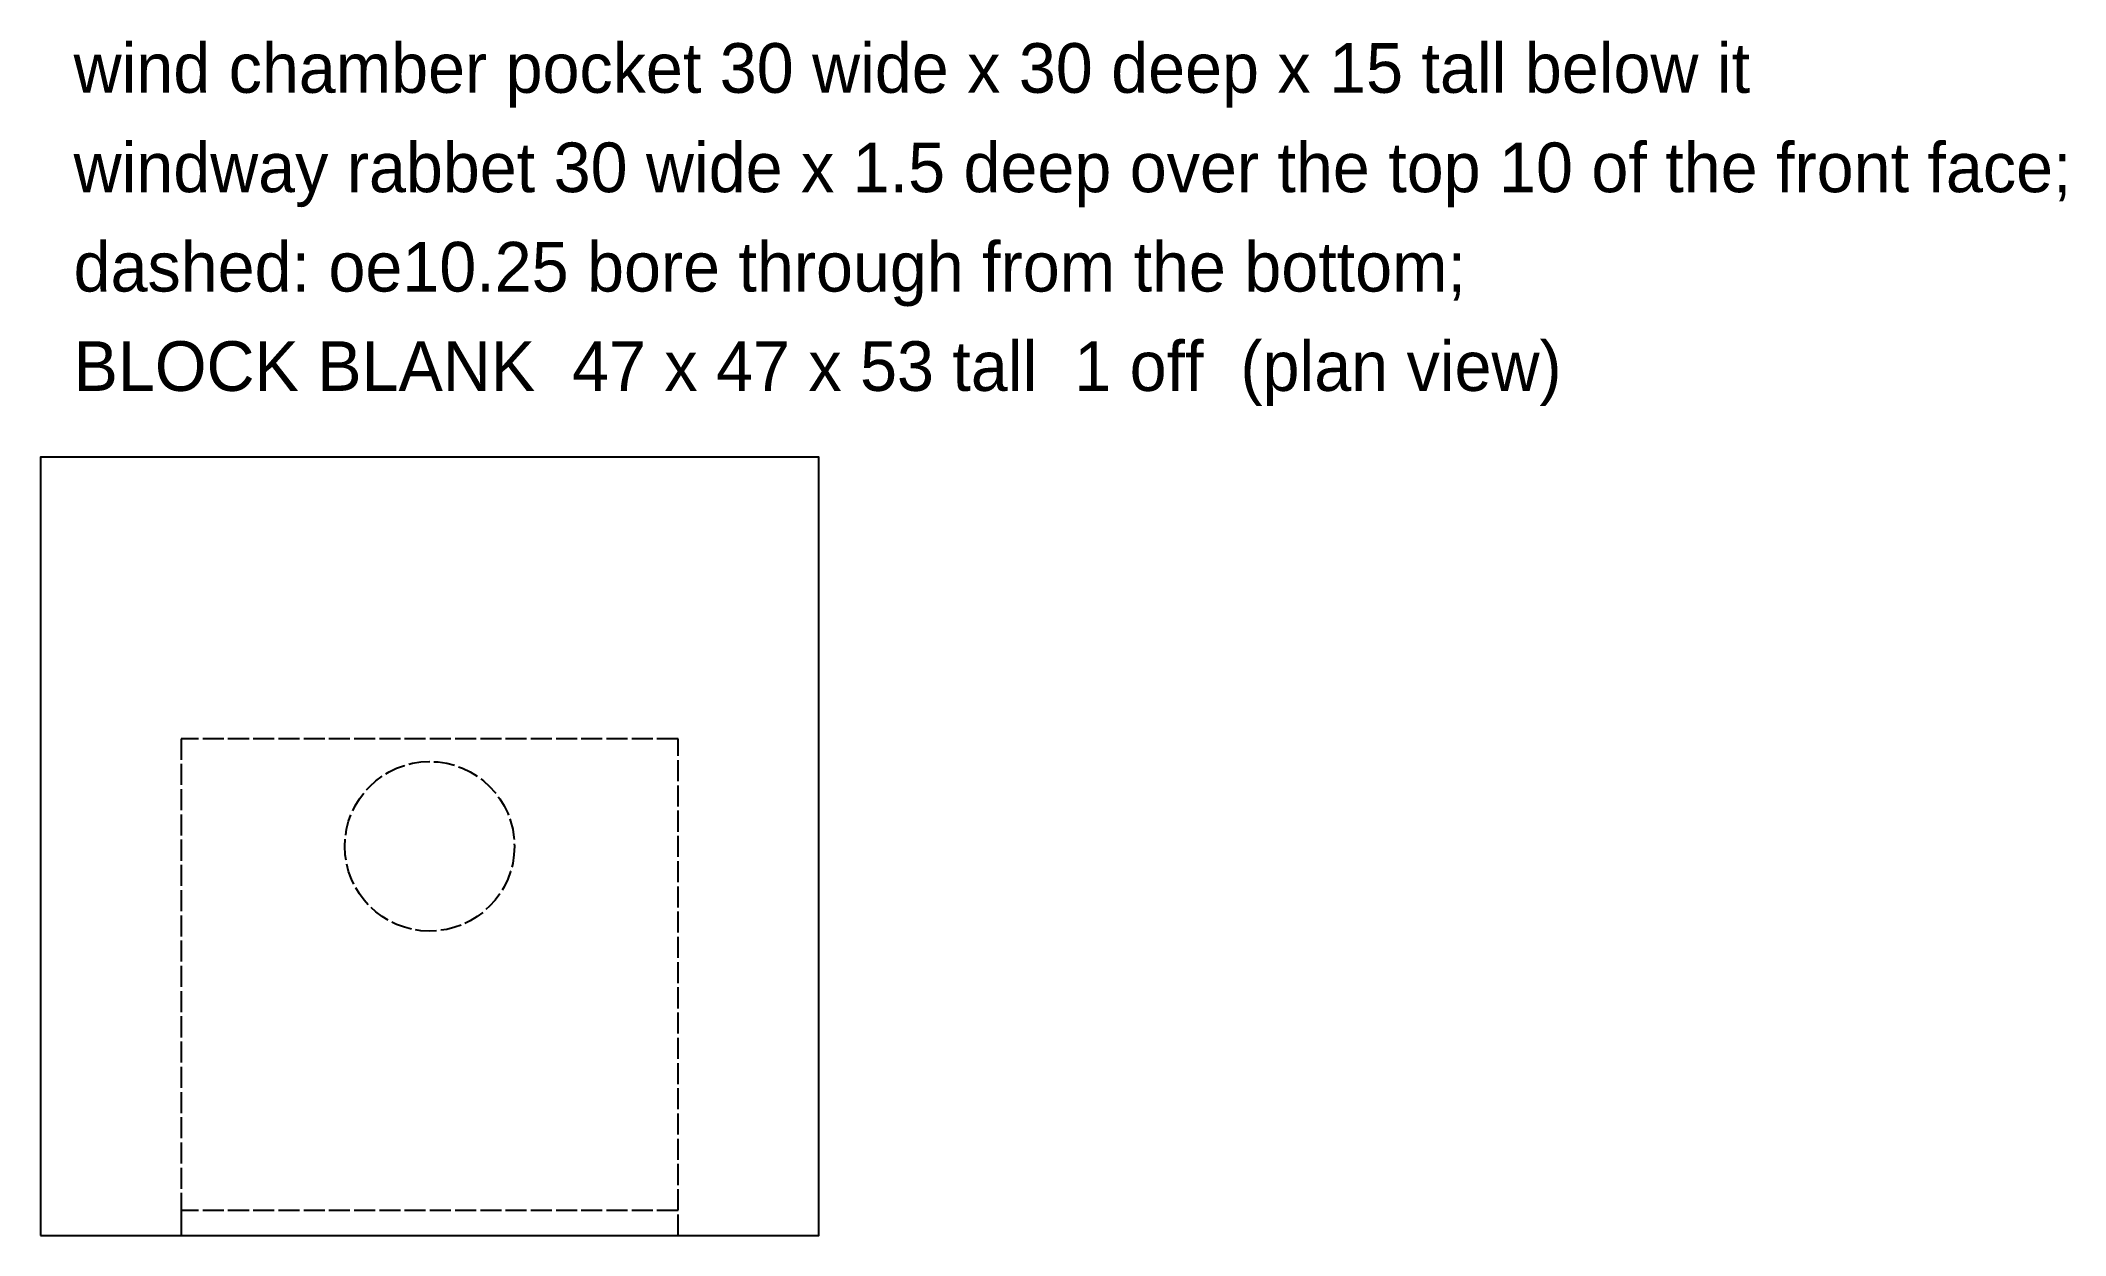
# Model space of a CAD drawing. Header units: millimetres. Extents: x 0 to 122, y 0 to 72.
import ezdxf

# ---------------------------------------------------------------- set-up
doc = ezdxf.new("R2010")
doc.units = ezdxf.units.MM
doc.linetypes.add('DASHED', pattern=[1.524, 1.27, -0.254])
doc.layers.add('CUT', color=7, linetype='Continuous')
doc.layers.add('REFERENCE', color=1, linetype='DASHED')

msp = doc.modelspace()

# ---------------------------------------------------------------- linework, layer by layer
at = {"layer": 'CUT'}
msp.add_lwpolyline([(0, 0), (47, 0), (47, 47), (0, 47)], close=True, dxfattribs=at)
at = {"layer": 'REFERENCE'}
for points in [[(8.5, 0), (38.5, 0), (38.5, 30), (8.5, 30)], [(8.5, 0), (38.5, 0), (38.5, 1.5), (8.5, 1.5)]]:
    msp.add_lwpolyline(points, close=True, dxfattribs=at)
msp.add_circle((23.5, 23.5), 5.12, dxfattribs=at)

# ---------------------------------------------------------------- texts
for s, p in [('wind chamber pocket 30 wide x 30 deep x 15 tall below it', (2, 69)), ('windway rabbet 30 wide x 1.5 deep over the top 10 of the front face;', (2, 63)), ('dashed: oe10.25 bore through from the bottom;', (2, 57)), ('BLOCK BLANK  47 x 47 x 53 tall  1 off  (plan view)', (2, 51))]:
    msp.add_text(s, height=3, dxfattribs=at).set_placement(p)

doc.saveas('drawing.dxf')
